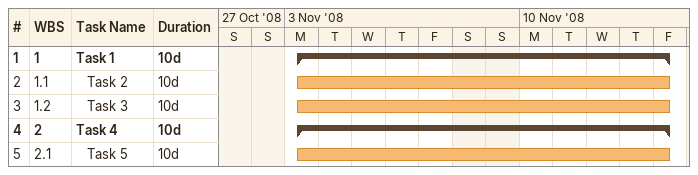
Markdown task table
| ID | WBS | Task | Duration | Start | Finish |
|---|---|---|---|---|---|
| 1 | 1 | **Task 1** | 10d | 2008-11-03 | 2008-11-14 |
| 2 | 1.1 | Task 2 | 10d | 2008-11-03 | 2008-11-14 |
| 3 | 1.2 | Task 3 | 10d | 2008-11-03 | 2008-11-14 |
| 4 | 2 | **Task 4** | 10d | 2008-11-03 | 2008-11-14 |
| 5 | 2.1 | Task 5 | 10d | 2008-11-03 | 2008-11-14 |
